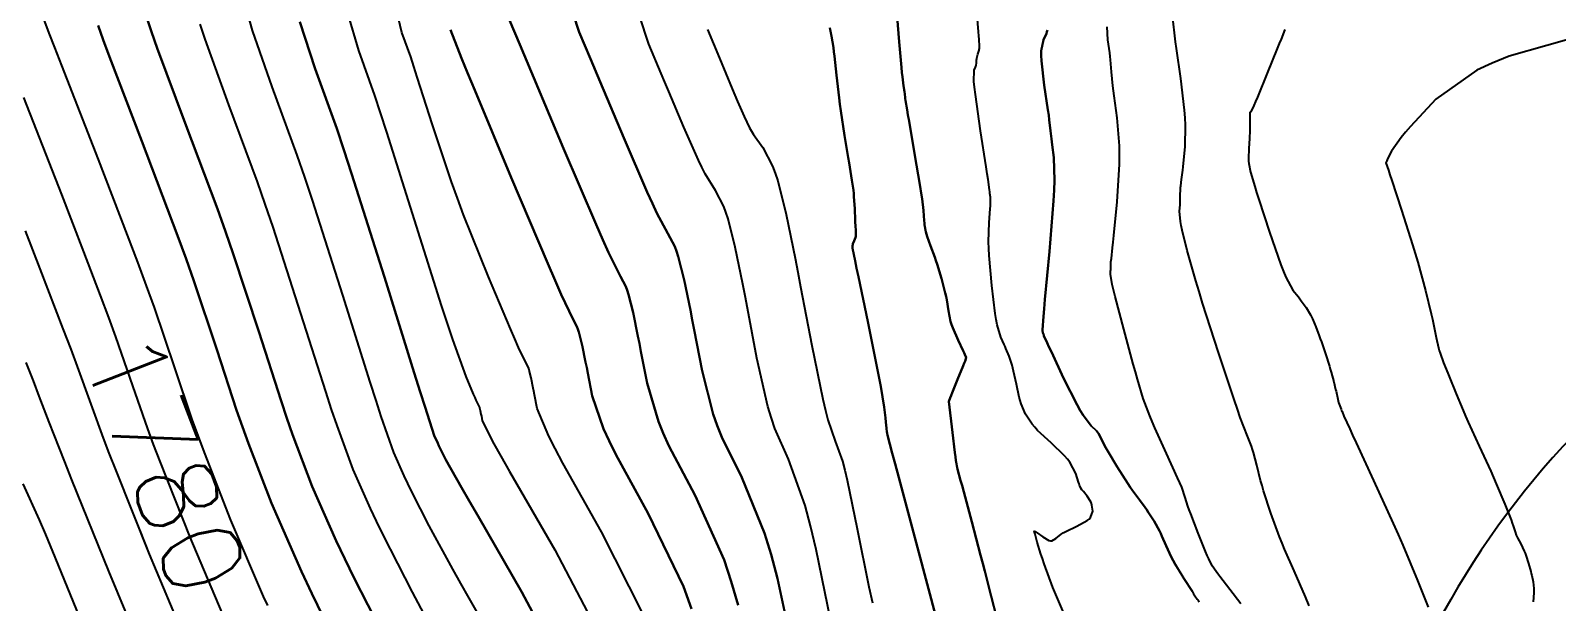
# Model space of a CAD drawing. Header units: metres. Extents: x 837475 to 838479, y 1189012 to 1191015.
# Drawn here: x 837819.7 to 837892.9, y 1189951.6 to 1189979 of the extents above; entities that cross this region are included whole.
import ezdxf

# ---------------------------------------------------------------- set-up
doc = ezdxf.new("R2010")
doc.units = ezdxf.units.M
doc.header["$LTSCALE"] = 0.3
for name, color, linetype in [('COTAS 10', 1, 'Continuous'), ('COTAS INT', 252, 'Continuous'), ('VIA1', 50, 'Continuous')]:
    doc.layers.add(name, color=color, linetype=linetype)
doc.styles.get("Standard").update_dxf_attribs({"font": 'simplex.shx'})

msp = doc.modelspace()

# ---------------------------------------------------------------- linework, layer by layer
at = {"layer": 'COTAS 10'}
for points in [[(837830.115, 1189979.727), (837830.312, 1189979.039), (837831.251, 1189976.339), (837832.45, 1189973.061), (837832.811, 1189972.008), (837833.185, 1189970.892), (837834.64, 1189966.339), (837835.95, 1189962.161), (837836.233, 1189961.282), (837836.482, 1189960.524), (837837.09, 1189958.789), (837837.583, 1189957.672), (837837.759, 1189957.303), (837837.952, 1189956.908), (837838.789, 1189955.267), (837839.917, 1189953.183), (837840.293, 1189952.509), (837840.696, 1189951.793), (837842.382, 1189948.859)], [(837830.115, 1189979.727), (837830.312, 1189979.039), (837831.251, 1189976.339), (837832.45, 1189973.061), (837832.811, 1189972.008), (837833.185, 1189970.892), (837834.64, 1189966.339), (837835.95, 1189962.161), (837836.233, 1189961.282), (837836.482, 1189960.524), (837837.09, 1189958.789), (837837.583, 1189957.672), (837837.759, 1189957.303), (837837.952, 1189956.908), (837838.789, 1189955.267), (837839.917, 1189953.183), (837840.293, 1189952.509), (837840.696, 1189951.793), (837842.382, 1189948.859)], [(837842.657, 1189979.541), (837843.15, 1189978.37), (837845.249, 1189973.38), (837846.808, 1189969.728), (837847.128, 1189969), (837847.401, 1189968.395), (837847.982, 1189967.236), (837848.236, 1189966.752), (837848.303, 1189966.574), (837848.368, 1189966.376), (837848.588, 1189965.502), (837848.816, 1189964.373), (837848.887, 1189964.016), (837848.96, 1189963.638), (837849.252, 1189962.112), (837849.794, 1189960.28), (837850.026, 1189959.71), (837850.293, 1189959.112), (837851.552, 1189956.728), (837852.944, 1189953.635), (837853.294, 1189952.591), (837853.63, 1189951.466)], [(837853.63, 1189951.466), (837853.294, 1189952.591), (837852.944, 1189953.635), (837851.552, 1189956.728), (837850.293, 1189959.112), (837850.026, 1189959.71), (837849.794, 1189960.28), (837849.252, 1189962.112), (837848.96, 1189963.638), (837848.887, 1189964.016), (837848.816, 1189964.373), (837848.588, 1189965.502), (837848.368, 1189966.376), (837848.303, 1189966.574), (837848.236, 1189966.752), (837847.982, 1189967.236), (837847.401, 1189968.395), (837847.128, 1189969), (837846.808, 1189969.728), (837845.249, 1189973.38), (837843.15, 1189978.37), (837842.657, 1189979.541)], [(837866.041, 1189950.847), (837865.756, 1189951.897), (837865.453, 1189953.091), (837865.356, 1189953.468), (837865.252, 1189953.865), (837864.83, 1189955.465), (837864.446, 1189956.905), (837864.366, 1189957.201), (837864.298, 1189957.452), (837864.151, 1189957.987), (837864.07, 1189958.405), (837864.044, 1189958.583), (837864.016, 1189958.787), (837863.901, 1189959.749), (837863.736, 1189961.238), (837863.798, 1189961.418), (837863.838, 1189961.521), (837863.888, 1189961.647), (837864.154, 1189962.297), (837864.419, 1189962.945), (837864.469, 1189963.071), (837864.509, 1189963.173), (837864.57, 1189963.349), (837864.506, 1189963.491), (837864.468, 1189963.572), (837864.42, 1189963.67), (837864.173, 1189964.176), (837863.916, 1189964.772), (837863.863, 1189964.926), (837863.817, 1189965.077), (837863.716, 1189965.584), (837863.634, 1189966.115), (837863.599, 1189966.28), (837863.561, 1189966.452), (837863.38, 1189967.141), (837863.17, 1189967.831), (837863.112, 1189968.005), (837863.055, 1189968.17), (837862.853, 1189968.706), (837862.687, 1189969.156), (837862.654, 1189969.267), (837862.625, 1189969.373), (837862.564, 1189969.709), (837862.541, 1189969.998), (837862.536, 1189970.074), (837862.531, 1189970.148), (837862.518, 1189970.4), (837862.447, 1189970.967), (837862.405, 1189971.239), (837862.353, 1189971.561), (837862.087, 1189973.138), (837861.821, 1189974.684), (837861.769, 1189974.987), (837861.726, 1189975.234), (837861.651, 1189975.675), (837861.637, 1189975.772), (837861.633, 1189975.803), (837861.629, 1189975.836), (837861.615, 1189975.971), (837861.596, 1189976.124), (837861.59, 1189976.168), (837861.583, 1189976.213), (837861.553, 1189976.383), (837861.501, 1189976.813), (837861.48, 1189977.022), (837861.456, 1189977.27), (837861.346, 1189978.491), (837861.245, 1189979.691)], [(837861.245, 1189979.691), (837861.346, 1189978.491), (837861.456, 1189977.27), (837861.48, 1189977.022), (837861.501, 1189976.813), (837861.553, 1189976.383), (837861.583, 1189976.213), (837861.59, 1189976.168), (837861.596, 1189976.124), (837861.615, 1189975.971), (837861.629, 1189975.836), (837861.633, 1189975.803), (837861.637, 1189975.772), (837861.651, 1189975.675), (837861.726, 1189975.234), (837861.769, 1189974.987), (837861.821, 1189974.684), (837862.087, 1189973.138), (837862.353, 1189971.561), (837862.405, 1189971.239), (837862.447, 1189970.967), (837862.518, 1189970.4), (837862.531, 1189970.148), (837862.536, 1189970.074), (837862.541, 1189969.998), (837862.564, 1189969.709), (837862.625, 1189969.373), (837862.654, 1189969.267), (837862.687, 1189969.156), (837862.853, 1189968.706), (837863.055, 1189968.17), (837863.112, 1189968.005), (837863.17, 1189967.831), (837863.38, 1189967.141), (837863.561, 1189966.452), (837863.599, 1189966.28), (837863.634, 1189966.115), (837863.716, 1189965.584), (837863.817, 1189965.077), (837863.863, 1189964.926), (837863.916, 1189964.772), (837864.173, 1189964.176), (837864.42, 1189963.67), (837864.468, 1189963.572), (837864.506, 1189963.491), (837864.57, 1189963.349), (837864.509, 1189963.173), (837864.469, 1189963.071), (837864.419, 1189962.945), (837864.154, 1189962.297), (837863.888, 1189961.647), (837863.838, 1189961.521), (837863.798, 1189961.418), (837863.736, 1189961.238), (837863.901, 1189959.749), (837864.016, 1189958.787), (837864.044, 1189958.583), (837864.07, 1189958.405), (837864.151, 1189957.987), (837864.298, 1189957.452), (837864.366, 1189957.201), (837864.446, 1189956.905), (837864.83, 1189955.465), (837865.252, 1189953.865), (837865.356, 1189953.468), (837865.453, 1189953.091), (837865.756, 1189951.897), (837866.041, 1189950.847)], [(837879.859, 1189979.093), (837879.673, 1189978.628), (837879.587, 1189978.417), (837879.488, 1189978.172), (837879.007, 1189976.991), (837878.536, 1189975.849), (837878.443, 1189975.628), (837878.366, 1189975.449), (837878.22, 1189975.146), (837878.187, 1189975.118), (837878.181, 1189975.111), (837878.176, 1189975.105), (837878.166, 1189975.089), (837878.165, 1189974.997), (837878.166, 1189974.943), (837878.166, 1189974.878), (837878.17, 1189974.54), (837878.165, 1189974.108), (837878.161, 1189973.983), (837878.155, 1189973.856), (837878.123, 1189973.375), (837878.11, 1189972.899), (837878.116, 1189972.774), (837878.127, 1189972.653), (837878.204, 1189972.241), (837878.407, 1189971.561), (837878.498, 1189971.271), (837878.604, 1189970.937), (837879.112, 1189969.363), (837879.654, 1189967.803), (837879.781, 1189967.477), (837879.899, 1189967.198), (837880.24, 1189966.576), (837880.505, 1189966.254), (837880.575, 1189966.164), (837880.643, 1189966.074), (837880.874, 1189965.746), (837881.081, 1189965.404), (837881.133, 1189965.305), (837881.183, 1189965.204), (837881.346, 1189964.825), (837881.506, 1189964.388), (837881.554, 1189964.25), (837881.604, 1189964.106), (837881.8, 1189963.525), (837881.988, 1189962.939), (837882.032, 1189962.79), (837882.074, 1189962.648), (837882.2, 1189962.186), (837882.29, 1189961.813), (837882.31, 1189961.728), (837882.328, 1189961.651), (837882.372, 1189961.435), (837882.408, 1189961.272), (837882.434, 1189961.184), (837882.489, 1189961.03), (837882.557, 1189960.863), (837882.578, 1189960.811), (837882.6, 1189960.756), (837882.688, 1189960.538), (837882.964, 1189959.921), (837883.104, 1189959.615), (837883.273, 1189959.25), (837884.111, 1189957.445), (837885.055, 1189955.379), (837885.289, 1189954.849), (837885.512, 1189954.338), (837886.219, 1189952.644), (837886.729, 1189951.367)], [(837829.044, 1189950.679), (837827.325, 1189954.726), (837825.892, 1189958.352), (837825.577, 1189959.178), (837825.298, 1189959.926), (837824.585, 1189961.985), (837823.768, 1189964.339), (837823.423, 1189965.273), (837823.027, 1189966.33), (837822.227, 1189968.414), (837821.167, 1189971.167), (837819.348, 1189975.825)], [(837829.044, 1189950.679), (837827.325, 1189954.726), (837825.892, 1189958.352), (837825.577, 1189959.178), (837825.298, 1189959.926), (837824.585, 1189961.985), (837823.768, 1189964.339), (837823.423, 1189965.273), (837823.027, 1189966.33), (837822.227, 1189968.414)]]:
    msp.add_lwpolyline(points, dxfattribs=at)
at = {"layer": 'COTAS INT'}
for points in [[(837849.043, 1189951.068), (837847.065, 1189954.989), (837845.203, 1189958.284), (837844.837, 1189958.974), (837844.535, 1189959.568), (837843.98, 1189960.909), (837843.855, 1189961.565), (837843.823, 1189961.728), (837843.793, 1189961.881), (837843.694, 1189962.367), (837843.6, 1189962.743), (837843.572, 1189962.828), (837843.543, 1189962.905), (837843.434, 1189963.113), (837843.089, 1189963.836), (837842.913, 1189964.237), (837842.701, 1189964.725), (837841.644, 1189967.216), (837840.448, 1189970.197), (837840.149, 1189970.994), (837839.864, 1189971.779), (837838.951, 1189974.512), (837838.227, 1189976.808), (837838.062, 1189977.317), (837837.911, 1189977.77), (837837.493, 1189978.951), (837837.165, 1189980.297)], [(837849.043, 1189951.068), (837847.065, 1189954.989), (837845.203, 1189958.284), (837844.837, 1189958.974), (837844.535, 1189959.568), (837843.98, 1189960.909), (837843.855, 1189961.565), (837843.823, 1189961.728), (837843.793, 1189961.881), (837843.694, 1189962.367), (837843.6, 1189962.743), (837843.572, 1189962.828), (837843.543, 1189962.905), (837843.434, 1189963.113), (837843.089, 1189963.836), (837842.913, 1189964.237), (837842.701, 1189964.725), (837841.644, 1189967.216), (837840.448, 1189970.197), (837840.149, 1189970.994), (837839.864, 1189971.779), (837838.951, 1189974.512), (837838.227, 1189976.808), (837838.062, 1189977.317), (837837.911, 1189977.77), (837837.493, 1189978.951), (837837.165, 1189980.297)], [(837831.055, 1189951.452), (837830.856, 1189951.879), (837829.278, 1189955.538), (837828.01, 1189958.786), (837827.709, 1189959.599), (837827.429, 1189960.373), (837826.596, 1189962.856), (837825.612, 1189965.75), (837825.237, 1189966.784), (837824.817, 1189967.918), (837824.32, 1189969.218), (837822.928, 1189972.856), (837821.175, 1189977.361), (837820.84, 1189978.223), (837820.571, 1189978.919), (837820.141, 1189980.038)], [(837837.164, 1189948.913), (837835.202, 1189952.758), (837834.751, 1189953.683), (837834.339, 1189954.547), (837833.184, 1189957.164), (837832.246, 1189959.655), (837831.971, 1189960.44), (837831.689, 1189961.267), (837830.618, 1189964.597), (837829.399, 1189968.321), (837829.024, 1189969.396), (837828.634, 1189970.49), (837827.09, 1189974.597), (837825.743, 1189978.2), (837825.478, 1189978.975), (837825.258, 1189979.654)], [(837825.258, 1189979.654), (837825.478, 1189978.975), (837825.743, 1189978.2), (837827.09, 1189974.597), (837828.634, 1189970.49), (837829.024, 1189969.396), (837829.399, 1189968.321), (837830.618, 1189964.597), (837831.689, 1189961.267), (837831.971, 1189960.44), (837832.246, 1189959.655), (837833.184, 1189957.164), (837834.339, 1189954.547), (837834.751, 1189953.683), (837835.202, 1189952.758), (837837.164, 1189948.913)], [(837832.596, 1189979.458), (837833.332, 1189977.209), (837834.359, 1189974.346), (837834.705, 1189973.314), (837835.078, 1189972.178), (837836.651, 1189967.209), (837838.081, 1189962.608), (837838.365, 1189961.703), (837838.6, 1189960.958), (837839.043, 1189959.602), (837839.205, 1189959.234), (837839.263, 1189959.113), (837839.326, 1189958.983), (837839.602, 1189958.443), (837840.351, 1189957.107), (837840.713, 1189956.476), (837841.142, 1189955.73), (837843.251, 1189952.092), (837845.392, 1189948.073)], [(837845.392, 1189948.073), (837843.251, 1189952.092), (837841.142, 1189955.73), (837840.713, 1189956.476), (837840.351, 1189957.107), (837839.602, 1189958.443), (837839.326, 1189958.983), (837839.263, 1189959.113), (837839.205, 1189959.234), (837839.043, 1189959.602), (837838.6, 1189960.958), (837838.365, 1189961.703), (837838.081, 1189962.608), (837836.651, 1189967.209), (837835.078, 1189972.178), (837834.705, 1189973.314), (837834.359, 1189974.346), (837833.332, 1189977.209), (837832.596, 1189979.458)], [(837834.881, 1189979.877), (837835.412, 1189978.08), (837836.178, 1189975.92), (837836.453, 1189975.09), (837836.756, 1189974.159), (837838.08, 1189969.959), (837839.374, 1189965.85), (837839.659, 1189964.977), (837839.911, 1189964.219), (837840.555, 1189962.437), (837840.912, 1189961.596), (837840.984, 1189961.431), (837841.043, 1189961.295), (837841.16, 1189961.051), (837841.197, 1189960.981), (837841.206, 1189960.955), (837841.216, 1189960.926), (837841.248, 1189960.799), (837841.281, 1189960.635), (837841.291, 1189960.583), (837841.302, 1189960.529), (837841.344, 1189960.307), (837841.905, 1189959.212), (837842.242, 1189958.607), (837842.659, 1189957.87), (837844.821, 1189954.12), (837847.093, 1189949.785)], [(837834.881, 1189979.877), (837835.412, 1189978.08), (837836.178, 1189975.92), (837836.453, 1189975.09), (837836.756, 1189974.159), (837838.08, 1189969.959), (837839.374, 1189965.85), (837839.659, 1189964.977), (837839.911, 1189964.219), (837840.555, 1189962.437), (837840.912, 1189961.596), (837840.984, 1189961.431), (837841.043, 1189961.295), (837841.16, 1189961.051), (837841.197, 1189960.981), (837841.206, 1189960.955), (837841.216, 1189960.926), (837841.248, 1189960.799), (837841.281, 1189960.635), (837841.291, 1189960.583), (837841.302, 1189960.529), (837841.344, 1189960.307), (837841.905, 1189959.212), (837842.242, 1189958.607), (837842.659, 1189957.87), (837844.821, 1189954.12), (837847.093, 1189949.785)], [(837856.616, 1189947.597), (837855.506, 1189952.75), (837855.2, 1189953.895), (837854.894, 1189954.918), (837853.796, 1189957.597), (837852.838, 1189959.526), (837852.62, 1189960.078), (837852.424, 1189960.636), (837851.888, 1189962.714), (837851.513, 1189964.675), (837851.419, 1189965.16), (837851.328, 1189965.619), (837851.034, 1189967.069), (837850.752, 1189968.193), (837850.669, 1189968.447), (837850.583, 1189968.676), (837850.255, 1189969.297), (837849.722, 1189970.281), (837849.507, 1189970.739), (837849.262, 1189971.276), (837848.134, 1189973.889), (837847.004, 1189976.575), (837846.541, 1189977.675), (837846, 1189978.963), (837845.713, 1189979.841)], [(837845.713, 1189979.841), (837846, 1189978.963), (837846.541, 1189977.675), (837847.004, 1189976.575), (837848.134, 1189973.889), (837849.262, 1189971.276), (837849.507, 1189970.739), (837849.722, 1189970.281), (837850.255, 1189969.297), (837850.583, 1189968.676), (837850.669, 1189968.447), (837850.752, 1189968.193), (837851.034, 1189967.069), (837851.328, 1189965.619), (837851.419, 1189965.16), (837851.513, 1189964.675), (837851.888, 1189962.714), (837852.424, 1189960.636), (837852.62, 1189960.078), (837852.838, 1189959.526), (837853.796, 1189957.597), (837854.894, 1189954.918), (837855.2, 1189953.895), (837855.506, 1189952.75), (837856.616, 1189947.597)], [(837858.466, 1189948.741), (837857.363, 1189954.135), (837857.092, 1189955.268), (837856.837, 1189956.244), (837856.04, 1189958.466), (837855.382, 1189959.94), (837855.215, 1189960.445), (837855.053, 1189960.992), (837854.523, 1189963.316), (837854.066, 1189965.711), (837853.951, 1189966.304), (837853.84, 1189966.865), (837853.481, 1189968.637), (837853.136, 1189970.01), (837853.034, 1189970.32), (837852.93, 1189970.6), (837852.529, 1189971.359), (837852.043, 1189972.166), (837851.885, 1189972.477), (837851.716, 1189972.825), (837851.019, 1189974.398), (837850.296, 1189976.116), (837850.111, 1189976.556), (837849.933, 1189976.98), (837849.343, 1189978.386), (837848.895, 1189979.752)], [(837858.466, 1189948.741), (837857.363, 1189954.135), (837857.092, 1189955.268), (837856.837, 1189956.244), (837856.04, 1189958.466), (837855.382, 1189959.94), (837855.215, 1189960.445), (837855.053, 1189960.992), (837854.523, 1189963.316), (837854.066, 1189965.711), (837853.951, 1189966.304), (837853.84, 1189966.865), (837853.481, 1189968.637), (837853.136, 1189970.01), (837853.034, 1189970.32), (837852.93, 1189970.6), (837852.529, 1189971.359), (837852.043, 1189972.166), (837851.885, 1189972.477), (837851.716, 1189972.825), (837851.019, 1189974.398), (837850.296, 1189976.116), (837850.111, 1189976.556), (837849.933, 1189976.98), (837849.343, 1189978.386), (837848.895, 1189979.752)], [(837869.244, 1189951.081), (837868.723, 1189952.309), (837868.306, 1189953.446), (837868.218, 1189953.696), (837868.142, 1189953.918), (837867.969, 1189954.485), (837867.889, 1189954.801), (837867.873, 1189954.864), (837867.859, 1189954.917), (837867.83, 1189955.022), (837867.883, 1189955.001), (837867.922, 1189954.974), (837867.971, 1189954.939), (837868.234, 1189954.737), (837868.532, 1189954.566), (837868.603, 1189954.551), (837868.669, 1189954.55), (837868.867, 1189954.66), (837869.121, 1189954.872), (837869.223, 1189954.935), (837869.338, 1189955), (837869.868, 1189955.249), (837870.364, 1189955.519), (837870.458, 1189955.596), (837870.533, 1189955.675), (837870.647, 1189955.971), (837870.599, 1189956.267), (837870.571, 1189956.347), (837870.538, 1189956.425), (837870.363, 1189956.698), (837870.186, 1189956.918), (837870.15, 1189956.964), (837870.12, 1189957.003), (837870.059, 1189957.085), (837870.007, 1189957.216), (837869.983, 1189957.285), (837869.955, 1189957.368), (837869.818, 1189957.785), (837869.538, 1189958.319), (837869.419, 1189958.475), (837869.283, 1189958.636), (837868.643, 1189959.247), (837867.992, 1189959.847), (837867.85, 1189960), (837867.723, 1189960.148), (837867.402, 1189960.637), (837867.205, 1189961.133), (837867.157, 1189961.286), (837867.111, 1189961.445), (837866.97, 1189962.076), (837866.841, 1189962.691), (837866.804, 1189962.841), (837866.766, 1189962.982), (837866.624, 1189963.414), (837866.473, 1189963.782), (837866.43, 1189963.882), (837866.386, 1189963.98), (837866.222, 1189964.328), (837866.054, 1189964.915), (837866.007, 1189965.165), (837865.961, 1189965.453), (837865.791, 1189966.807), (837865.669, 1189968.246), (837865.652, 1189968.586), (837865.642, 1189968.902), (837865.668, 1189969.834), (837865.722, 1189970.488), (837865.729, 1189970.629), (837865.734, 1189970.752), (837865.726, 1189971.051), (837865.703, 1189971.217), (837865.698, 1189971.256), (837865.693, 1189971.292), (837865.683, 1189971.398), (837865.614, 1189971.884), (837865.572, 1189972.16), (837865.521, 1189972.498), (837865.253, 1189974.228), (837865.005, 1189975.97), (837864.965, 1189976.316), (837864.937, 1189976.602), (837864.944, 1189977.142), (837865.014, 1189977.288), (837865.027, 1189977.326), (837865.037, 1189977.364), (837865.051, 1189977.491), (837865.061, 1189977.63), (837865.068, 1189977.674), (837865.078, 1189977.72), (837865.13, 1189977.908), (837865.183, 1189978.092), (837865.193, 1189978.136), (837865.2, 1189978.176), (837865.21, 1189978.295), (837865.185, 1189978.615), (837865.171, 1189978.782), (837865.154, 1189978.983), (837865.067, 1189979.991)], [(837869.244, 1189951.081), (837868.723, 1189952.309), (837868.306, 1189953.446), (837868.218, 1189953.696), (837868.142, 1189953.918), (837867.969, 1189954.485), (837867.889, 1189954.801), (837867.873, 1189954.864), (837867.859, 1189954.917), (837867.83, 1189955.022), (837867.883, 1189955.001), (837867.922, 1189954.974), (837867.971, 1189954.939), (837868.234, 1189954.737), (837868.532, 1189954.566), (837868.603, 1189954.551), (837868.669, 1189954.55), (837868.867, 1189954.66), (837869.121, 1189954.872), (837869.223, 1189954.935), (837869.338, 1189955), (837869.868, 1189955.249), (837870.364, 1189955.519), (837870.458, 1189955.596), (837870.533, 1189955.675), (837870.647, 1189955.971), (837870.599, 1189956.267), (837870.571, 1189956.347), (837870.538, 1189956.425), (837870.363, 1189956.698), (837870.186, 1189956.918), (837870.15, 1189956.964), (837870.12, 1189957.003), (837870.059, 1189957.085), (837870.007, 1189957.216), (837869.983, 1189957.285), (837869.955, 1189957.368), (837869.818, 1189957.785), (837869.538, 1189958.319), (837869.419, 1189958.475), (837869.283, 1189958.636), (837868.643, 1189959.247), (837867.992, 1189959.847), (837867.85, 1189960), (837867.723, 1189960.148), (837867.402, 1189960.637), (837867.205, 1189961.133), (837867.157, 1189961.286), (837867.111, 1189961.445), (837866.97, 1189962.076), (837866.841, 1189962.691), (837866.804, 1189962.841), (837866.766, 1189962.982), (837866.624, 1189963.414), (837866.473, 1189963.782), (837866.43, 1189963.882), (837866.386, 1189963.98), (837866.222, 1189964.328), (837866.054, 1189964.915), (837866.007, 1189965.165), (837865.961, 1189965.453), (837865.791, 1189966.807), (837865.669, 1189968.246), (837865.652, 1189968.586), (837865.642, 1189968.902), (837865.668, 1189969.834), (837865.722, 1189970.488), (837865.729, 1189970.629), (837865.734, 1189970.752), (837865.726, 1189971.051), (837865.703, 1189971.217), (837865.698, 1189971.256), (837865.693, 1189971.292), (837865.683, 1189971.398), (837865.614, 1189971.884), (837865.572, 1189972.16), (837865.521, 1189972.498), (837865.253, 1189974.228), (837865.005, 1189975.97), (837864.965, 1189976.316), (837864.937, 1189976.602), (837864.944, 1189977.142), (837865.014, 1189977.288), (837865.027, 1189977.326), (837865.037, 1189977.364), (837865.051, 1189977.491), (837865.061, 1189977.63), (837865.068, 1189977.674), (837865.078, 1189977.72), (837865.13, 1189977.908), (837865.183, 1189978.092), (837865.193, 1189978.136), (837865.2, 1189978.176), (837865.21, 1189978.295), (837865.185, 1189978.615), (837865.171, 1189978.782), (837865.154, 1189978.983), (837865.067, 1189979.991)], [(837874.92346, 1189969.44784), (837874.919, 1189969.466), (837874.875, 1189969.683), (837874.842, 1189969.876), (837874.803, 1189970.365), (837874.825, 1189970.682), (837874.828, 1189970.766), (837874.831, 1189970.848), (837874.834, 1189971.133), (837874.842, 1189971.418), (837874.848, 1189971.5), (837874.855, 1189971.584), (837874.897, 1189971.899), (837874.955, 1189972.336), (837874.974, 1189972.496), (837874.993, 1189972.673), (837875.072, 1189973.453), (837875.09, 1189974.499), (837875.072, 1189974.844), (837875.044, 1189975.212), (837874.858, 1189976.739), (837874.648, 1189978.183), (837874.606, 1189978.499), (837874.57, 1189978.779), (837874.494, 1189979.486)], [(837881.027, 1189951.438), (837880.844, 1189951.867), (837880.293, 1189953.111), (837879.838, 1189954.146), (837879.717, 1189954.444), (837879.598, 1189954.748), (837879.184, 1189955.884), (837878.836, 1189956.948), (837878.758, 1189957.205), (837878.688, 1189957.447), (837878.503, 1189958.185), (837878.355, 1189958.784), (837878.308, 1189958.938), (837878.258, 1189959.086), (837878.059, 1189959.579), (837877.715, 1189960.472), (837877.574, 1189960.873), (837877.414, 1189961.341), (837876.67, 1189963.585), (837875.908, 1189965.964), (837875.736, 1189966.517), (837875.581, 1189967.025), (837875.162, 1189968.476), (837874.919, 1189969.466), (837874.875, 1189969.683), (837874.842, 1189969.876), (837874.803, 1189970.365), (837874.825, 1189970.682), (837874.828, 1189970.766), (837874.831, 1189970.848), (837874.834, 1189971.133), (837874.842, 1189971.418), (837874.848, 1189971.5), (837874.855, 1189971.584), (837874.897, 1189971.899), (837874.955, 1189972.336), (837874.974, 1189972.496), (837874.993, 1189972.673), (837875.072, 1189973.453), (837875.09, 1189974.499), (837875.072, 1189974.844), (837875.044, 1189975.212), (837874.858, 1189976.739), (837874.648, 1189978.183), (837874.606, 1189978.499), (837874.57, 1189978.779), (837874.494, 1189979.486)], [(837833.708, 1189950.911), (837833.166, 1189952.027), (837832.668, 1189953.079), (837831.231, 1189956.351), (837830.128, 1189959.221), (837829.84, 1189960.019), (837829.559, 1189960.82), (837828.607, 1189963.727), (837827.506, 1189967.036), (837827.131, 1189968.09), (837826.725, 1189969.204), (837825.009, 1189973.727), (837823.459, 1189977.781), (837823.159, 1189978.599), (837822.914, 1189979.286)], [(837822.914, 1189979.286), (837823.159, 1189978.599), (837823.459, 1189977.781), (837825.009, 1189973.727), (837826.725, 1189969.204), (837827.131, 1189968.09), (837827.506, 1189967.036), (837828.607, 1189963.727), (837829.559, 1189960.82), (837829.84, 1189960.019), (837830.128, 1189959.221), (837831.231, 1189956.351), (837832.668, 1189953.079), (837833.166, 1189952.027), (837833.708, 1189950.911)], [(837827.796, 1189979.351), (837828.028, 1189978.619), (837829.17, 1189975.468), (837830.542, 1189971.775), (837830.918, 1189970.702), (837831.292, 1189969.607), (837832.629, 1189965.468), (837833.82, 1189961.714), (837834.102, 1189960.861), (837834.364, 1189960.089), (837835.137, 1189957.976), (837835.961, 1189956.11), (837836.255, 1189955.493), (837836.577, 1189954.833), (837837.976, 1189952.09), (837839.483, 1189949.258)], [(837827.796, 1189979.351), (837828.028, 1189978.619), (837829.17, 1189975.468), (837830.542, 1189971.775), (837830.918, 1189970.702), (837831.292, 1189969.607), (837832.629, 1189965.468), (837833.82, 1189961.714), (837834.102, 1189960.861), (837834.364, 1189960.089), (837835.137, 1189957.976), (837835.961, 1189956.11), (837836.255, 1189955.493), (837836.577, 1189954.833), (837837.976, 1189952.09), (837839.483, 1189949.258)], [(837851.389, 1189951.287), (837850.993, 1189952.352), (837849.308, 1189955.858), (837847.748, 1189958.698), (837847.431, 1189959.342), (837847.164, 1189959.924), (837846.616, 1189961.51), (837846.408, 1189962.602), (837846.355, 1189962.872), (837846.305, 1189963.127), (837846.141, 1189963.934), (837845.984, 1189964.56), (837845.938, 1189964.701), (837845.89, 1189964.829), (837845.708, 1189965.174), (837845.136, 1189966.376), (837844.842, 1189967.043), (837844.49, 1189967.855), (837842.732, 1189971.995), (837840.984, 1189976.174), (837840.638, 1189977.01), (837840.353, 1189977.707), (837839.822, 1189979.066)], [(837839.822, 1189979.066), (837840.353, 1189977.707), (837840.638, 1189977.01), (837840.984, 1189976.174), (837842.732, 1189971.995), (837844.49, 1189967.855), (837844.842, 1189967.043), (837845.136, 1189966.376), (837845.708, 1189965.174), (837845.89, 1189964.829), (837845.938, 1189964.701), (837845.984, 1189964.56), (837846.141, 1189963.934), (837846.305, 1189963.127), (837846.355, 1189962.872), (837846.408, 1189962.602), (837846.616, 1189961.51), (837847.164, 1189959.924), (837847.431, 1189959.342), (837847.748, 1189958.698), (837849.308, 1189955.858), (837850.993, 1189952.352), (837851.389, 1189951.287)], [(837852.153, 1189979.089), (837852.725, 1189977.714), (837853.339, 1189976.25), (837853.595, 1189975.642), (837853.904, 1189974.907), (837854.17, 1189974.374), (837854.263, 1189974.215), (837854.365, 1189974.052), (837854.803, 1189973.42), (837855.276, 1189972.524), (837855.4, 1189972.193), (837855.52, 1189971.826), (837855.928, 1189970.204), (837856.352, 1189968.111), (837856.482, 1189967.448), (837856.619, 1189966.748), (837857.159, 1189963.917), (837857.683, 1189961.348), (837857.809, 1189960.813), (837857.927, 1189960.355), (837858.284, 1189959.335), (837858.629, 1189958.372), (837858.74, 1189957.949), (837858.857, 1189957.458), (837859.335, 1189955.12), (837859.897, 1189952.347), (837860.067, 1189951.582)], [(837852.153, 1189979.089), (837852.725, 1189977.714), (837853.339, 1189976.25), (837853.595, 1189975.642), (837853.904, 1189974.907), (837854.17, 1189974.374), (837854.263, 1189974.215), (837854.365, 1189974.052), (837854.803, 1189973.42), (837855.276, 1189972.524), (837855.4, 1189972.193), (837855.52, 1189971.826), (837855.928, 1189970.204), (837856.352, 1189968.111), (837856.482, 1189967.448), (837856.619, 1189966.748), (837857.159, 1189963.917), (837857.683, 1189961.348), (837857.809, 1189960.813), (837857.927, 1189960.355), (837858.284, 1189959.335), (837858.629, 1189958.372), (837858.74, 1189957.949), (837858.857, 1189957.458), (837859.335, 1189955.12), (837859.897, 1189952.347), (837860.067, 1189951.582)], [(837858.018, 1189979.171), (837858.101, 1189978.768), (837858.191, 1189978.22), (837858.218, 1189978.025), (837858.244, 1189977.813), (837858.344, 1189976.893), (837858.465, 1189975.818), (837858.505, 1189975.508), (837858.548, 1189975.193), (837858.727, 1189974.01), (837858.902, 1189972.941), (837858.942, 1189972.697), (837858.979, 1189972.476), (837859.082, 1189971.867), (837859.151, 1189971.374), (837859.166, 1189971.226), (837859.179, 1189971.073), (837859.214, 1189970.48), (837859.237, 1189969.936), (837859.243, 1189969.813), (837859.249, 1189969.703), (837859.27, 1189969.406), (837859.269, 1189969.203), (837859.262, 1189969.152), (837859.252, 1189969.103), (837859.19, 1189968.942), (837859.128, 1189968.8), (837859.118, 1189968.762), (837859.112, 1189968.725), (837859.112, 1189968.597), (837859.237, 1189967.981), (837859.308, 1189967.637), (837859.396, 1189967.217), (837859.843, 1189965.074), (837860.299, 1189962.841), (837860.391, 1189962.365), (837860.469, 1189961.951), (837860.629, 1189960.969), (837860.686, 1189960.46), (837860.71, 1189960.24), (837860.742, 1189959.952), (837860.71, 1189960.24), (837860.686, 1189960.46), (837860.629, 1189960.969), (837860.469, 1189961.951), (837860.391, 1189962.365), (837860.299, 1189962.841), (837859.843, 1189965.074), (837859.396, 1189967.217), (837859.308, 1189967.637), (837859.237, 1189967.981), (837859.112, 1189968.597), (837859.112, 1189968.725), (837859.118, 1189968.762), (837859.128, 1189968.8), (837859.19, 1189968.942), (837859.252, 1189969.103), (837859.262, 1189969.152), (837859.269, 1189969.203), (837859.27, 1189969.406), (837859.249, 1189969.703), (837859.243, 1189969.813), (837859.237, 1189969.936), (837859.214, 1189970.48), (837859.179, 1189971.073), (837859.166, 1189971.226), (837859.151, 1189971.374), (837859.082, 1189971.867), (837858.979, 1189972.476), (837858.942, 1189972.697), (837858.902, 1189972.941), (837858.727, 1189974.01), (837858.548, 1189975.193), (837858.505, 1189975.508), (837858.465, 1189975.818), (837858.344, 1189976.893), (837858.244, 1189977.813), (837858.218, 1189978.025), (837858.191, 1189978.22), (837858.101, 1189978.768), (837858.018, 1189979.171)], [(837874.92346, 1189952.8894), (837874.591, 1189953.438), (837874.494, 1189953.612), (837874.406, 1189953.777), (837874.161, 1189954.303), (837873.958, 1189954.771), (837873.895, 1189954.9), (837873.831, 1189955.029), (837873.575, 1189955.491), (837873.302, 1189955.928), (837873.226, 1189956.041), (837873.15, 1189956.15), (837872.874, 1189956.515), (837872.543, 1189956.965), (837872.432, 1189957.128), (837872.313, 1189957.308), (837871.812, 1189958.096), (837871.352, 1189958.856), (837871.259, 1189959.019), (837871.18, 1189959.16), (837871.019, 1189959.497), (837870.909, 1189959.707), (837870.862, 1189959.769), (837870.808, 1189959.832), (837870.556, 1189960.073), (837870.173, 1189960.577), (837870.037, 1189960.806), (837869.888, 1189961.074), (837869.24, 1189962.365), (837868.649, 1189963.615), (837868.535, 1189963.857), (837868.444, 1189964.054), (837868.294, 1189964.39), (837868.286, 1189964.427), (837868.284, 1189964.436), (837868.281, 1189964.445), (837868.273, 1189964.471), (837868.264, 1189964.494), (837868.258, 1189964.506), (837868.248, 1189964.527), (837868.238, 1189964.563), (837868.235, 1189964.578), (837868.232, 1189964.596), (837868.222, 1189964.678), (837868.267, 1189965.314), (837868.299, 1189965.681), (837868.339, 1189966.13), (837868.555, 1189968.439), (837868.753, 1189970.862), (837868.782, 1189971.384), (837868.799, 1189971.84), (837868.77, 1189972.947), (837868.683, 1189973.56), (837868.665, 1189973.704), (837868.649, 1189973.838), (837868.611, 1189974.229), (837868.552, 1189974.758), (837868.522, 1189974.979), (837868.486, 1189975.232), (837868.308, 1189976.412), (837868.17, 1189977.593), (837868.16, 1189977.845), (837868.161, 1189978.065), (837868.266, 1189978.592), (837868.412, 1189978.896), (837868.439, 1189978.976), (837868.461, 1189979.054)], [(837868.461, 1189979.054), (837868.439, 1189978.976), (837868.412, 1189978.896), (837868.266, 1189978.592), (837868.161, 1189978.065), (837868.16, 1189977.845), (837868.17, 1189977.593), (837868.308, 1189976.412), (837868.486, 1189975.232), (837868.522, 1189974.979), (837868.552, 1189974.758), (837868.611, 1189974.229), (837868.649, 1189973.838), (837868.665, 1189973.704), (837868.683, 1189973.56), (837868.77, 1189972.947), (837868.799, 1189971.84), (837868.782, 1189971.384), (837868.753, 1189970.862), (837868.555, 1189968.439), (837868.339, 1189966.13), (837868.299, 1189965.681), (837868.267, 1189965.314), (837868.222, 1189964.678), (837868.232, 1189964.596), (837868.235, 1189964.578), (837868.238, 1189964.563), (837868.248, 1189964.527), (837868.258, 1189964.506), (837868.264, 1189964.494), (837868.273, 1189964.471), (837868.281, 1189964.445), (837868.284, 1189964.436), (837868.286, 1189964.427), (837868.294, 1189964.39), (837868.444, 1189964.054), (837868.535, 1189963.857), (837868.649, 1189963.615), (837869.24, 1189962.365), (837869.888, 1189961.074), (837870.037, 1189960.806), (837870.173, 1189960.577), (837870.556, 1189960.073), (837870.808, 1189959.832), (837870.862, 1189959.769), (837870.909, 1189959.707), (837871.019, 1189959.497), (837871.18, 1189959.16), (837871.259, 1189959.019), (837871.352, 1189958.856), (837871.812, 1189958.096), (837872.313, 1189957.308), (837872.432, 1189957.128), (837872.543, 1189956.965), (837872.874, 1189956.515), (837873.15, 1189956.15), (837873.226, 1189956.041), (837873.302, 1189955.928), (837873.575, 1189955.491), (837873.831, 1189955.029), (837873.895, 1189954.9), (837873.958, 1189954.771), (837874.161, 1189954.303), (837874.406, 1189953.777), (837874.494, 1189953.612), (837874.591, 1189953.438), (837875.014, 1189952.74), (837875.402, 1189952.131), (837875.477, 1189952.014), (837875.538, 1189951.918), (837875.641, 1189951.759), (837875.659, 1189951.735), (837875.666, 1189951.725), (837875.673, 1189951.714), (837875.71, 1189951.66), (837875.733, 1189951.603)], [(837874.92346, 1189957.06519), (837874.903, 1189957.123), (837874.815, 1189957.334), (837874.708, 1189957.578), (837874.177, 1189958.738), (837873.613, 1189959.98), (837873.486, 1189960.277), (837873.371, 1189960.553), (837873.062, 1189961.381), (837872.78, 1189962.314), (837872.683, 1189962.657), (837872.576, 1189963.036), (837872.12, 1189964.71), (837871.711, 1189966.279), (837871.634, 1189966.592), (837871.573, 1189966.853), (837871.484, 1189967.354), (837871.494, 1189967.508), (837871.496, 1189967.548), (837871.497, 1189967.588), (837871.499, 1189967.726), (837871.502, 1189967.863), (837871.505, 1189967.903), (837871.509, 1189967.944), (837871.529, 1189968.096), (837871.586, 1189968.609), (837871.613, 1189968.876), (837871.645, 1189969.198), (837871.801, 1189970.815), (837871.917, 1189972.632), (837871.924, 1189973.081), (837871.92, 1189973.506), (837871.814, 1189974.843), (837871.664, 1189975.902), (837871.632, 1189976.152), (837871.604, 1189976.383), (837871.539, 1189977.06), (837871.489, 1189977.632), (837871.471, 1189977.797), (837871.451, 1189977.966), (837871.362, 1189978.597), (837871.335, 1189979.215)], [(837877.735, 1189951.525), (837877.21, 1189952.221), (837876.738, 1189952.84), (837876.639, 1189952.972), (837876.554, 1189953.086), (837876.363, 1189953.357), (837876.198, 1189953.693), (837876.13, 1189953.85), (837876.052, 1189954.034), (837875.69, 1189954.926), (837875.337, 1189955.84), (837875.265, 1189956.038), (837875.203, 1189956.212), (837875.075, 1189956.637), (837874.903, 1189957.123), (837874.815, 1189957.334), (837874.708, 1189957.578), (837874.177, 1189958.738), (837873.613, 1189959.98), (837873.486, 1189960.277), (837873.371, 1189960.553), (837873.062, 1189961.381), (837872.78, 1189962.314), (837872.683, 1189962.657), (837872.576, 1189963.036), (837872.12, 1189964.71), (837871.711, 1189966.279), (837871.634, 1189966.592), (837871.573, 1189966.853), (837871.484, 1189967.354), (837871.494, 1189967.508), (837871.496, 1189967.548), (837871.497, 1189967.588), (837871.499, 1189967.726), (837871.502, 1189967.863), (837871.505, 1189967.903), (837871.509, 1189967.944), (837871.529, 1189968.096), (837871.586, 1189968.609), (837871.613, 1189968.876), (837871.645, 1189969.198), (837871.801, 1189970.815), (837871.917, 1189972.632), (837871.924, 1189973.081), (837871.92, 1189973.506), (837871.814, 1189974.843), (837871.664, 1189975.902), (837871.632, 1189976.152), (837871.604, 1189976.383), (837871.539, 1189977.06), (837871.489, 1189977.632), (837871.471, 1189977.797), (837871.451, 1189977.966), (837871.362, 1189978.597), (837871.335, 1189979.215)], [(837894.237, 1189978.837), (837890.615, 1189977.808), (837889.799, 1189977.481), (837889.065, 1189977.137), (837887.092, 1189975.742), (837885.889, 1189974.441), (837885.641, 1189974.155), (837885.43, 1189973.902), (837884.974, 1189973.258), (837884.802, 1189972.907), (837884.769, 1189972.839), (837884.743, 1189972.783), (837884.703, 1189972.688), (837884.82, 1189972.333), (837884.892, 1189972.114), (837884.982, 1189971.842), (837885.451, 1189970.423), (837885.982, 1189968.759), (837886.11, 1189968.333), (837886.23, 1189967.921), (837886.599, 1189966.557), (837886.87, 1189965.44), (837886.93, 1189965.185), (837886.983, 1189964.952), (837887.117, 1189964.304), (837887.225, 1189963.815), (837887.262, 1189963.683), (837887.301, 1189963.552), (837887.468, 1189963.091), (837887.672, 1189962.589), (837887.735, 1189962.433), (837888.065, 1189961.613), (837888.409, 1189960.798), (837888.525, 1189960.534), (837888.651, 1189960.252), (837889.182, 1189959.094), (837889.729, 1189957.896), (837889.865, 1189957.589), (837889.994, 1189957.292), (837890.404, 1189956.311), (837890.704, 1189955.552), (837890.763, 1189955.396), (837890.812, 1189955.264), (837890.903, 1189954.983), (837890.959, 1189954.816), (837890.986, 1189954.756), (837891.017, 1189954.69), (837891.169, 1189954.402), (837891.338, 1189954.059), (837891.38, 1189953.959), (837891.421, 1189953.856), (837891.548, 1189953.467), (837891.65, 1189953.085), (837891.675, 1189952.987), (837891.697, 1189952.893), (837891.765, 1189952.58), (837891.8, 1189952.257), (837891.802, 1189952.157), (837891.801, 1189952.051), (837891.771, 1189951.627)], [(837827.051, 1189949.913), (837825.373, 1189953.913), (837823.774, 1189957.918), (837823.446, 1189958.757), (837823.168, 1189959.479), (837822.574, 1189961.114), (837821.927, 1189962.92), (837821.614, 1189963.749), (837821.244, 1189964.722), (837820.129, 1189967.607), (837819.425, 1189969.425)], [(837831.055, 1189951.452), (837830.856, 1189951.879), (837829.278, 1189955.538), (837828.01, 1189958.786), (837827.709, 1189959.599), (837827.429, 1189960.373), (837826.596, 1189962.856), (837825.612, 1189965.75), (837825.237, 1189966.784), (837824.817, 1189967.918), (837824.32, 1189969.218)], [(837825.42, 1189948.279), (837823.42, 1189953.1), (837821.656, 1189957.483), (837821.315, 1189958.336), (837821.037, 1189959.032), (837820.563, 1189960.244), (837820.086, 1189961.501), (837819.806, 1189962.226), (837819.461, 1189963.114)], [(837863.152, 1189950.74), (837862.225, 1189954.233), (837861.329, 1189957.596), (837861.157, 1189958.241), (837861.018, 1189958.763), (837860.79, 1189959.617), (837860.774, 1189959.697), (837860.769, 1189959.73), (837860.764, 1189959.769), (837860.742, 1189959.952), (837860.764, 1189959.769), (837860.769, 1189959.73), (837860.774, 1189959.697), (837860.79, 1189959.617), (837861.018, 1189958.763), (837861.157, 1189958.241), (837861.329, 1189957.596), (837862.225, 1189954.233), (837863.152, 1189950.74)], [(837822.288, 1189950.251), (837820.743, 1189954.034), (837820.402, 1189954.847), (837820.1, 1189955.559), (837819.322, 1189957.285)], [(837827.051, 1189949.913), (837825.373, 1189953.913), (837824.92346, 1189955.03896)]]:
    msp.add_lwpolyline(points, dxfattribs=at)
at = {"layer": 'VIA1'}
msp.add_arc((837922.54914, 1189931.89602), 40, 67.9378128, 196.2477094, dxfattribs=at)

# ---------------------------------------------------------------- texts
at = {"layer": 'COTAS 10', "insert": (837822.01, 1189963.681), "char_height": 3.799998, "attachment_point": 7, "rotation": 291.0338693}
msp.add_mtext('1780', dxfattribs=at)
msp.add_mtext('1780', dxfattribs=at)

doc.saveas('drawing.dxf')
